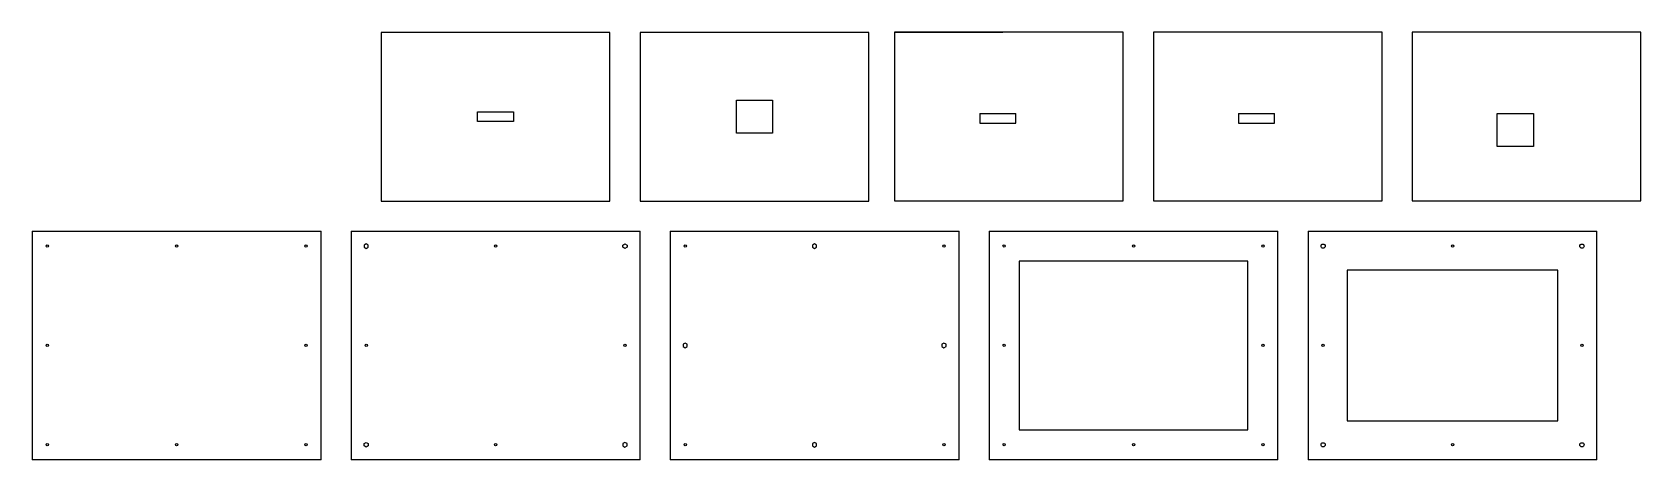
# Model space of a CAD drawing. Header units: millimetres. Extents: x -580 to 2093, y -430 to 281.
import ezdxf

# ---------------------------------------------------------------- set-up
doc = ezdxf.new("R2010")
doc.units = ezdxf.units.MM
doc.layers.get('0').update_dxf_attribs({"linetype": 'CONTINUOUS'})

msp = doc.modelspace()

# ---------------------------------------------------------------- linework, layer by layer
at = {"linetype": 'ByBlock'}
for p, q in [((380, 280), (0, 280)), ((0, 280), (0, 0)), ((380, 0), (380, 280)), ((810, 280), (430, 280)), ((430, 280), (430, 0)), ((810, 0), (810, 280)), ((1232.9, 280.5), (852.9, 280.5)), ((852.9, 280.5), (852.9, 0.5)), ((852.9, 280.5), (952.9, 280.5)), ((852.9, 280.5), (1032.9, 280.5)), ((1232.9, 0.5), (1232.9, 280.5)), ((1662.9, 280.5), (1282.9, 280.5)), ((1282.9, 280.5), (1282.9, 0.5)), ((1662.9, 0.5), (1662.9, 280.5)), ((2092.9, 280.5), (1712.9, 280.5)), ((1712.9, 280.5), (1712.9, 0.5)), ((2092.9, 0.5), (2092.9, 280.5)), ((590, 167.5), (650, 167.5)), ((590, 112.5), (590, 167.5)), ((650, 167.5), (650, 112.5)), ((160, 148), (220, 148)), ((160, 132), (160, 148)), ((220, 148), (220, 132)), ((1854.4, 90.5), (1854.4, 145.5)), ((1914.4, 145.5), (1914.4, 90.5)), ((220, 132), (160, 132)), ((650, 112.5), (590, 112.5)), ((1914.4, 90.5), (1854.4, 90.5)), ((0, 0), (380, 0)), ((852.9, 0.5), (1232.9, 0.5)), ((1282.9, 0.5), (1662.9, 0.5)), ((1712.9, 0.5), (2092.9, 0.5)), ((430, 0), (810, 0)), ((-580, -50), (-100, -50)), ((-580, -50), (-580, -430)), ((-100, -430), (-100, -50)), ((-50, -50), (-50, -430)), ((-50, -50), (430, -50)), ((430, -430), (430, -50)), ((480, -50), (960, -50)), ((480, -50), (480, -430)), ((960, -430), (960, -50)), ((1010, -50), (1490, -50)), ((1010, -50), (1010, -430)), ((1490, -430), (1490, -50)), ((1540, -50), (2020, -50)), ((1540, -50), (1540, -430)), ((2020, -430), (2020, -50)), ((-25, -71.1), (-28.4, -73.1)), ((-28.4, -73.1), (-28.4, -76.9)), ((-28.4, -76.9), (-25, -78.9)), ((-21.6, -73.1), (-25, -71.1)), ((-25, -78.9), (-21.6, -76.9)), ((-21.6, -76.9), (-21.6, -73.1)), ((401.6, -73.1), (405, -71.1)), ((401.6, -76.9), (401.6, -73.1)), ((405, -78.9), (401.6, -76.9)), ((405, -71.1), (408.4, -73.1)), ((408.4, -76.9), (405, -78.9)), ((408.4, -73.1), (408.4, -76.9)), ((720, -71.1), (716.6, -73.1)), ((716.6, -73.1), (716.6, -76.9)), ((716.6, -76.9), (720, -78.9)), ((723.4, -73.1), (720, -71.1)), ((720, -78.9), (723.4, -76.9)), ((723.4, -76.9), (723.4, -73.1)), ((1440, -100), (1060, -100)), ((1060, -100), (1060, -380)), ((1440, -380), (1440, -100)), ((1955, -115), (1605, -115)), ((1605, -115), (1605, -365)), ((1955, -365), (1955, -115)), ((505, -236.1), (501.6, -238.1)), ((501.6, -238.1), (501.6, -241.9)), ((508.4, -238.1), (505, -236.1)), ((508.4, -241.9), (508.4, -238.1)), ((935, -236.1), (931.6, -238.1)), ((931.6, -238.1), (931.6, -241.9)), ((938.4, -238.1), (935, -236.1)), ((938.4, -241.9), (938.4, -238.1)), ((501.6, -241.9), (505, -243.9)), ((505, -243.9), (508.4, -241.9)), ((931.6, -241.9), (935, -243.9)), ((935, -243.9), (938.4, -241.9)), ((1605, -365), (1955, -365)), ((1060, -380), (1440, -380)), ((-28.4, -403.1), (-25, -401.1)), ((-28.4, -406.9), (-28.4, -403.1)), ((-25, -408.9), (-28.4, -406.9)), ((-25, -401.1), (-21.6, -403.1)), ((-21.6, -406.9), (-25, -408.9)), ((-21.6, -403.1), (-21.6, -406.9)), ((405, -401.1), (401.6, -403.1)), ((401.6, -403.1), (401.6, -406.9)), ((401.6, -406.9), (405, -408.9)), ((408.4, -403.1), (405, -401.1)), ((405, -408.9), (408.4, -406.9)), ((408.4, -406.9), (408.4, -403.1)), ((720, -401.1), (716.6, -403.1)), ((716.6, -403.1), (716.6, -406.9)), ((716.6, -406.9), (720, -408.9)), ((723.4, -403.1), (720, -401.1)), ((720, -408.9), (723.4, -406.9)), ((723.4, -406.9), (723.4, -403.1)), ((-100, -430), (-580, -430)), ((430, -430), (-50, -430)), ((960, -430), (480, -430)), ((1490, -430), (1010, -430)), ((2020, -430), (1540, -430))]:
    msp.add_line(p, q, dxfattribs=at)
at = {"color": 7}
for points in [[(994.4, 145.5), (994.4, 129.5)], [(994.4, 145.5), (1054.4, 145.5)], [(1054.4, 129.5), (1054.4, 145.5)], [(1424.4, 145.5), (1424.4, 129.5)], [(1424.4, 145.5), (1484.4, 145.5)], [(1484.4, 129.5), (1484.4, 145.5)], [(1854.4, 145.5), (1914.4, 145.5)], [(994.4, 129.5), (1054.4, 129.5)], [(1424.4, 129.5), (1484.4, 129.5)]]:
    msp.add_lwpolyline(points, dxfattribs=at)
at = {"linetype": 'ByBlock'}
for centre, radius in [((-555, -75), 1.93), ((-340, -75), 1.93), ((-125, -75), 1.93), ((190, -75), 1.93), ((505, -75), 1.93), ((935, -75), 1.93), ((1035, -75), 1.93), ((1250, -75), 1.93), ((1465, -75), 1.93), ((1565, -75), 3.5), ((1780, -75), 1.93), ((1995, -75), 3.5), ((-555, -240), 1.93), ((-125, -240), 1.93), ((-25, -240), 1.93), ((405, -240), 1.93), ((1035, -240), 1.93), ((1465, -240), 1.93), ((1565, -240), 1.93), ((1995, -240), 1.93), ((-555, -405), 1.93), ((-340, -405), 1.93), ((-125, -405), 1.93), ((190, -405), 1.93), ((505, -405), 1.93), ((935, -405), 1.93), ((1035, -405), 1.93), ((1250, -405), 1.93), ((1465, -405), 1.93), ((1565, -405), 3.5), ((1780, -405), 1.93), ((1995, -405), 3.5)]:
    msp.add_circle(centre, radius, dxfattribs=at)

doc.saveas('drawing.dxf')
